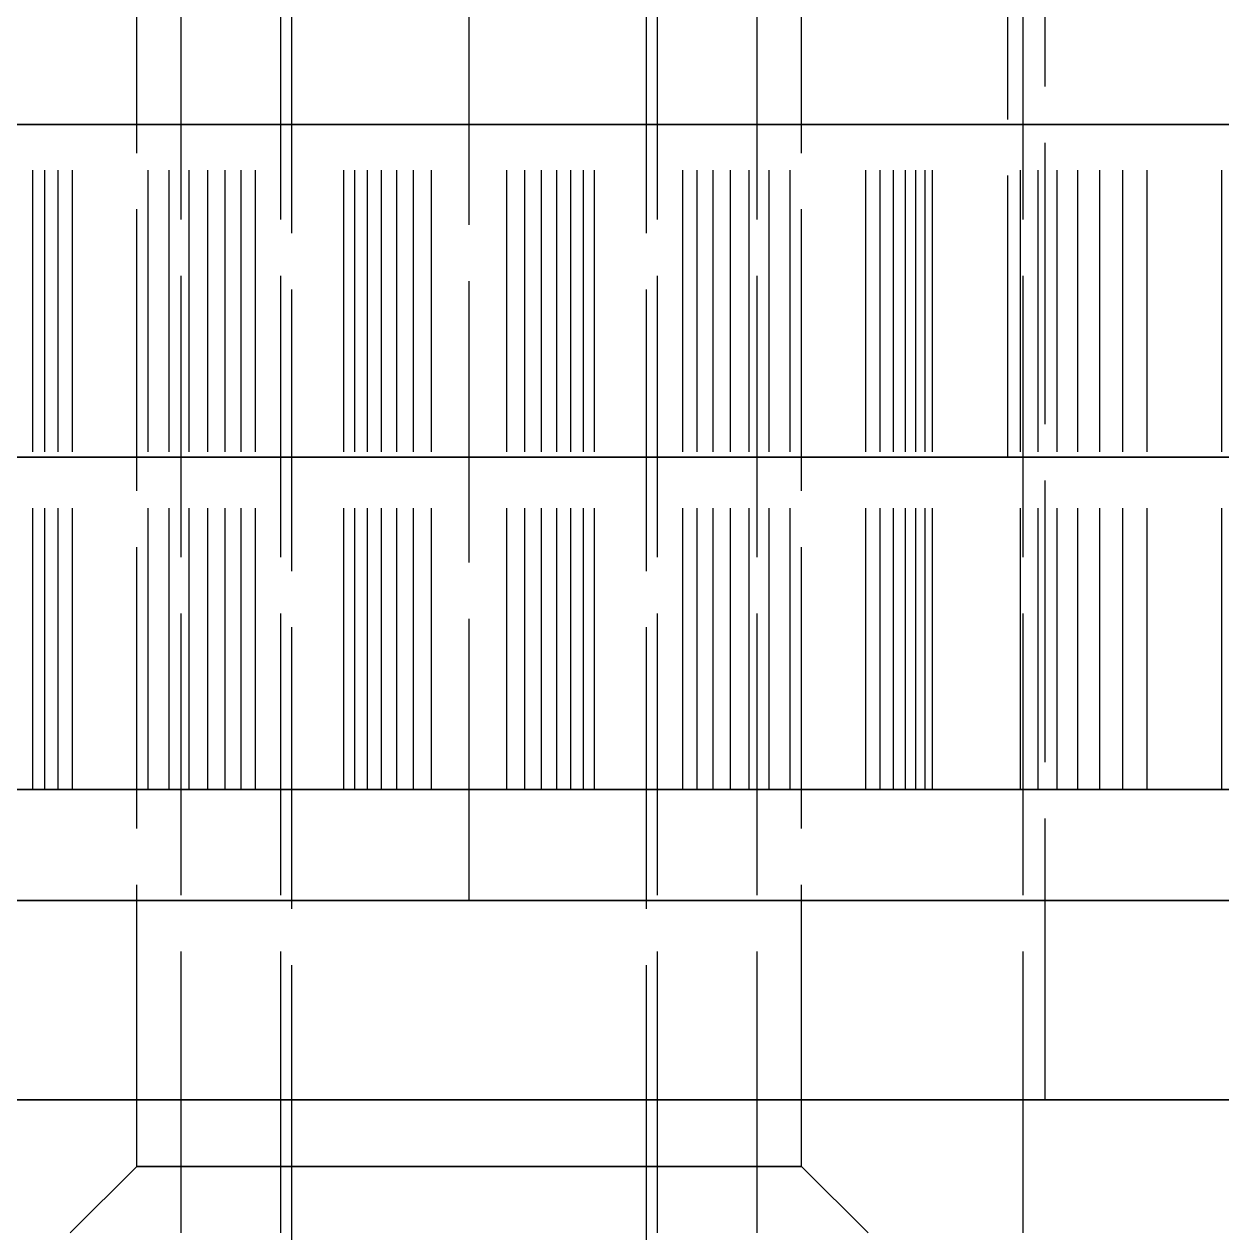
# Model space of a CAD drawing. Header units: millimetres. Extents: x -9 to 243, y -53 to 196.
# Drawn here: x 156.84 to 162.25, y -20.2 to -14.75 of the extents above; entities that cross this region are included whole.
import ezdxf

# ---------------------------------------------------------------- set-up
doc = ezdxf.new("R2010")
doc.units = ezdxf.units.MM
doc.linetypes.add('DASHED', pattern=[1.524, 1.27, -0.254])
doc.layers.add('HIDDEN', color=8, linetype='DASHED')
doc.layers.add('VISIBLE', color=7, linetype='CONTINUOUS')

msp = doc.modelspace()

# ---------------------------------------------------------------- linework, layer by layer
at = {"layer": 'HIDDEN'}
for points in [[(158.05, -23.31), (158.05, 34.4)], [(159.65, -23.31), (159.65, 34.4)], [(157.55, -20.2), (157.55, 32.4)], [(158, -20.2), (158, 32.4)], [(159.7, -20.2), (159.7, 32.4)], [(160.15, -20.2), (160.15, 32.4)], [(161.35, -20.2), (161.35, 32.4)], [(157.35, -19.9), (157.35, 32.1)], [(160.35, -19.9), (160.35, 32.1)], [(158.85, -18.7), (158.85, -0.4)], [(161.28125, -16.7), (161.28125, -12.2)], [(161.45, -19.6), (161.45, -12.2)], [(165.18333, -15.2), (164.51667, -15.2), (163.85, -15.2), (163.18333, -15.2), (162.51667, -15.2), (161.85, -15.2), (161.18333, -15.2), (160.51667, -15.2), (159.85, -15.2), (159.18333, -15.2), (158.51667, -15.2), (157.85, -15.2), (157.18333, -15.2), (156.51667, -15.2), (155.85, -15.2), (155.18333, -15.2), (154.51667, -15.2), (153.85, -15.2), (153.18333, -15.2), (152.51667, -15.2)], [(165.18333, -15.2), (164.58016, -15.2), (163.97698, -15.2), (163.37381, -15.2), (162.77063, -15.2), (162.16746, -15.2), (161.56429, -15.2), (160.96111, -15.2), (160.35794, -15.2), (159.75476, -15.2), (159.15159, -15.2), (158.54841, -15.2), (157.94524, -15.2), (157.34206, -15.2), (156.73889, -15.2), (156.13571, -15.2), (155.53254, -15.2), (154.92937, -15.2), (154.32619, -15.2), (153.72302, -15.2), (153.11984, -15.2), (152.51667, -15.2)], [(152.51667, -15.2), (152.81825, -15.2), (153.11984, -15.2), (153.42143, -15.2), (153.72302, -15.2), (154.0246, -15.2), (154.32619, -15.2), (154.62778, -15.2), (154.92937, -15.2), (155.23095, -15.2), (155.53254, -15.2), (155.83413, -15.2), (156.13571, -15.2), (156.4373, -15.2), (156.73889, -15.2), (157.04048, -15.2), (157.34206, -15.2), (157.64365, -15.2), (157.94524, -15.2), (158.24683, -15.2), (158.54841, -15.2), (158.85, -15.2)], [(165.18333, -15.2), (164.51667, -15.2), (163.85, -15.2), (163.18333, -15.2), (162.51667, -15.2), (161.85, -15.2), (161.18333, -15.2), (160.51667, -15.2), (159.85, -15.2), (159.18333, -15.2), (158.51667, -15.2), (157.85, -15.2), (157.18333, -15.2), (156.51667, -15.2), (155.85, -15.2), (155.18333, -15.2), (154.51667, -15.2), (153.85, -15.2), (153.18333, -15.2), (152.51667, -15.2)], [(156.88156, -15.2), (156.83382, -15.2)], [(156.83382, -15.2), (156.88156, -15.2)], [(156.93545, -15.2), (156.88156, -15.2)], [(156.88156, -15.2), (156.93545, -15.2)], [(156.88156, -18.2), (156.88156, -15.2)], [(156.88156, -18.2), (156.88156, -15.2)], [(156.99521, -15.2), (156.93545, -15.2)], [(156.93545, -15.2), (156.99521, -15.2)], [(156.93545, -18.2), (156.93545, -15.2)], [(156.93545, -18.2), (156.93545, -15.2)], [(157.0606, -15.2), (156.99521, -15.2)], [(156.99521, -15.2), (157.0606, -15.2)], [(156.99521, -18.2), (156.99521, -15.2)], [(156.99521, -18.2), (156.99521, -15.2)], [(157.40074, -15.2), (157.0606, -15.2)], [(157.0606, -15.2), (157.40074, -15.2)], [(157.0606, -18.2), (157.0606, -15.2)], [(157.0606, -18.2), (157.0606, -15.2)], [(157.49644, -15.2), (157.40074, -15.2)], [(157.40074, -15.2), (157.49644, -15.2)], [(157.40074, -18.2), (157.40074, -15.2)], [(157.40074, -18.2), (157.40074, -15.2)], [(157.58655, -15.2), (157.49644, -15.2)], [(157.49644, -15.2), (157.58655, -15.2)], [(157.49644, -18.2), (157.49644, -15.2)], [(157.49644, -18.2), (157.49644, -15.2)], [(157.67083, -15.2), (157.58655, -15.2)], [(157.58655, -15.2), (157.67083, -15.2)], [(157.58655, -18.2), (157.58655, -15.2)], [(157.58655, -18.2), (157.58655, -15.2)], [(157.74897, -15.2), (157.67083, -15.2)], [(157.67083, -15.2), (157.74897, -15.2)], [(157.67083, -18.2), (157.67083, -15.2)], [(157.67083, -18.2), (157.67083, -15.2)], [(157.8206, -15.2), (157.74897, -15.2)], [(157.74897, -15.2), (157.8206, -15.2)], [(157.74897, -18.2), (157.74897, -15.2)], [(157.74897, -18.2), (157.74897, -15.2)], [(157.88519, -15.2), (157.8206, -15.2)], [(157.8206, -15.2), (157.88519, -15.2)], [(157.8206, -18.2), (157.8206, -15.2)], [(157.8206, -18.2), (157.8206, -15.2)], [(158.28478, -15.2), (157.88519, -15.2)], [(157.88519, -15.2), (158.28478, -15.2)], [(157.88519, -18.2), (157.88519, -15.2)], [(157.88519, -18.2), (157.88519, -15.2)], [(158.28478, -15.2), (158.33433, -15.2)], [(158.33433, -15.2), (158.28478, -15.2)], [(158.28478, -18.2), (158.28478, -15.2)], [(158.28478, -18.2), (158.28478, -15.2)], [(158.33433, -15.2), (158.39094, -15.2)], [(158.39094, -15.2), (158.33433, -15.2)], [(158.33433, -18.2), (158.33433, -15.2)], [(158.33433, -18.2), (158.33433, -15.2)], [(158.39094, -15.2), (158.45408, -15.2)], [(158.45408, -15.2), (158.39094, -15.2)], [(158.39094, -18.2), (158.39094, -15.2)], [(158.39094, -18.2), (158.39094, -15.2)], [(158.45408, -15.2), (158.52339, -15.2)], [(158.52339, -15.2), (158.45408, -15.2)], [(158.45408, -18.2), (158.45408, -15.2)], [(158.45408, -18.2), (158.45408, -15.2)], [(158.52339, -15.2), (158.59857, -15.2)], [(158.59857, -15.2), (158.52339, -15.2)], [(158.52339, -18.2), (158.52339, -15.2)], [(158.52339, -18.2), (158.52339, -15.2)], [(158.59857, -15.2), (158.67938, -15.2)], [(158.67938, -15.2), (158.59857, -15.2)], [(158.59857, -18.2), (158.59857, -15.2)], [(158.59857, -18.2), (158.59857, -15.2)], [(158.67938, -15.2), (159.02062, -15.2)], [(159.02062, -15.2), (158.67938, -15.2)], [(158.67938, -18.2), (158.67938, -15.2)], [(158.67938, -18.2), (158.67938, -15.2)], [(158.85, -15.2), (159.15159, -15.2), (159.45317, -15.2), (159.75476, -15.2), (160.05635, -15.2), (160.35794, -15.2), (160.65952, -15.2), (160.96111, -15.2), (161.2627, -15.2), (161.56429, -15.2), (161.86587, -15.2), (162.16746, -15.2), (162.46905, -15.2), (162.77063, -15.2), (163.07222, -15.2), (163.37381, -15.2), (163.6754, -15.2), (163.97698, -15.2), (164.27857, -15.2), (164.58016, -15.2), (164.88175, -15.2), (165.18333, -15.2)], [(159.02062, -15.2), (159.10143, -15.2)], [(159.10143, -15.2), (159.02062, -15.2)], [(159.02062, -18.2), (159.02062, -15.2)], [(159.02062, -18.2), (159.02062, -15.2)], [(159.10143, -15.2), (159.17661, -15.2)], [(159.17661, -15.2), (159.10143, -15.2)], [(159.10143, -18.2), (159.10143, -15.2)], [(159.10143, -18.2), (159.10143, -15.2)], [(159.17661, -15.2), (159.24592, -15.2)], [(159.24592, -15.2), (159.17661, -15.2)], [(159.17661, -18.2), (159.17661, -15.2)], [(159.17661, -18.2), (159.17661, -15.2)], [(159.24592, -15.2), (159.30906, -15.2)], [(159.30906, -15.2), (159.24592, -15.2)], [(159.24592, -18.2), (159.24592, -15.2)], [(159.24592, -18.2), (159.24592, -15.2)], [(159.30906, -15.2), (159.36567, -15.2)], [(159.36567, -15.2), (159.30906, -15.2)], [(159.30906, -18.2), (159.30906, -15.2)], [(159.30906, -18.2), (159.30906, -15.2)], [(159.36567, -15.2), (159.41522, -15.2)], [(159.41522, -15.2), (159.36567, -15.2)], [(159.36567, -18.2), (159.36567, -15.2)], [(159.36567, -18.2), (159.36567, -15.2)], [(159.41522, -15.2), (159.81481, -15.2)], [(159.81481, -15.2), (159.41522, -15.2)], [(159.41522, -18.2), (159.41522, -15.2)], [(159.41522, -18.2), (159.41522, -15.2)], [(159.81481, -15.2), (159.8794, -15.2)], [(159.8794, -15.2), (159.81481, -15.2)], [(159.81481, -18.2), (159.81481, -15.2)], [(159.81481, -18.2), (159.81481, -15.2)], [(159.8794, -15.2), (159.95103, -15.2)], [(159.95103, -15.2), (159.8794, -15.2)], [(159.8794, -18.2), (159.8794, -15.2)], [(159.8794, -18.2), (159.8794, -15.2)], [(159.95103, -15.2), (160.02917, -15.2)], [(160.02917, -15.2), (159.95103, -15.2)], [(159.95103, -18.2), (159.95103, -15.2)], [(159.95103, -18.2), (159.95103, -15.2)], [(160.02917, -15.2), (160.11345, -15.2)], [(160.11345, -15.2), (160.02917, -15.2)], [(160.02917, -18.2), (160.02917, -15.2)], [(160.02917, -18.2), (160.02917, -15.2)], [(160.11345, -15.2), (160.20356, -15.2)], [(160.20356, -15.2), (160.11345, -15.2)], [(160.11345, -18.2), (160.11345, -15.2)], [(160.11345, -18.2), (160.11345, -15.2)], [(160.20356, -15.2), (160.29926, -15.2)], [(160.29926, -15.2), (160.20356, -15.2)], [(160.20356, -18.2), (160.20356, -15.2)], [(160.20356, -18.2), (160.20356, -15.2)], [(160.29926, -15.2), (160.6394, -15.2)], [(160.6394, -15.2), (160.29926, -15.2)], [(160.29926, -18.2), (160.29926, -15.2)], [(160.29926, -18.2), (160.29926, -15.2)], [(160.6394, -15.2), (160.70479, -15.2)], [(160.70479, -15.2), (160.6394, -15.2)], [(160.6394, -18.2), (160.6394, -15.2)], [(160.6394, -18.2), (160.6394, -15.2)], [(160.70479, -15.2), (160.76455, -15.2)], [(160.76455, -15.2), (160.70479, -15.2)], [(160.70479, -18.2), (160.70479, -15.2)], [(160.70479, -18.2), (160.70479, -15.2)], [(160.76455, -15.2), (160.81844, -15.2)], [(160.81844, -15.2), (160.76455, -15.2)], [(160.76455, -18.2), (160.76455, -15.2)], [(160.76455, -18.2), (160.76455, -15.2)], [(160.81844, -15.2), (160.86618, -15.2)], [(160.86618, -15.2), (160.81844, -15.2)], [(160.81844, -18.2), (160.81844, -15.2)], [(160.81844, -18.2), (160.81844, -15.2)], [(160.86618, -15.2), (160.90739, -15.2)], [(160.90739, -15.2), (160.86618, -15.2)], [(160.86618, -18.2), (160.86618, -15.2)], [(160.86618, -18.2), (160.86618, -15.2)], [(160.90739, -15.2), (160.94157, -15.2)], [(160.94157, -15.2), (160.90739, -15.2)], [(160.90739, -18.2), (160.90739, -15.2)], [(160.90739, -18.2), (160.90739, -15.2)], [(160.94157, -15.2), (161.33857, -15.2)], [(161.33857, -15.2), (160.94157, -15.2)], [(160.94157, -18.2), (160.94157, -15.2)], [(160.94157, -18.2), (160.94157, -15.2)], [(161.33857, -15.2), (161.41779, -15.2)], [(161.41779, -15.2), (161.33857, -15.2)], [(161.33857, -18.2), (161.33857, -15.2)], [(161.33857, -18.2), (161.33857, -15.2)], [(161.41779, -15.2), (161.50398, -15.2)], [(161.50398, -15.2), (161.41779, -15.2)], [(161.41779, -18.2), (161.41779, -15.2)], [(161.41779, -18.2), (161.41779, -15.2)], [(161.50398, -15.2), (161.59661, -15.2)], [(161.59661, -15.2), (161.50398, -15.2)], [(161.50398, -18.2), (161.50398, -15.2)], [(161.50398, -18.2), (161.50398, -15.2)], [(161.59661, -15.2), (161.69531, -15.2)], [(161.69531, -15.2), (161.59661, -15.2)], [(161.59661, -18.2), (161.59661, -15.2)], [(161.59661, -18.2), (161.59661, -15.2)], [(161.69531, -15.2), (161.79977, -15.2)], [(161.79977, -15.2), (161.69531, -15.2)], [(161.69531, -18.2), (161.69531, -15.2)], [(161.69531, -18.2), (161.69531, -15.2)], [(161.79977, -15.2), (161.90975, -15.2)], [(161.90975, -15.2), (161.79977, -15.2)], [(161.79977, -18.2), (161.79977, -15.2)], [(161.79977, -18.2), (161.79977, -15.2)], [(161.90975, -15.2), (162.24658, -15.2)], [(162.24658, -15.2), (161.90975, -15.2)], [(161.90975, -18.2), (161.90975, -15.2)], [(161.90975, -18.2), (161.90975, -15.2)], [(162.24658, -18.2), (162.24658, -15.2)], [(152.54246, -16.7), (152.82917, -16.7), (153.11587, -16.7), (153.40258, -16.7), (153.68929, -16.7), (153.97599, -16.7), (154.2627, -16.7), (154.5494, -16.7), (154.83611, -16.7), (155.12282, -16.7), (155.40952, -16.7), (155.69623, -16.7), (155.98294, -16.7), (156.26964, -16.7), (156.55635, -16.7), (156.84306, -16.7), (157.12976, -16.7), (157.41647, -16.7), (157.70317, -16.7), (157.98988, -16.7), (158.27659, -16.7), (158.56329, -16.7), (158.85, -16.7)], [(164.41757, -16.7), (164.04249, -16.7), (163.66741, -16.7), (163.29233, -16.7), (162.91725, -16.7), (162.54217, -16.7), (162.16709, -16.7), (161.79201, -16.7), (161.41693, -16.7), (161.04185, -16.7), (160.66677, -16.7), (160.29169, -16.7), (159.91661, -16.7), (159.54152, -16.7), (159.16644, -16.7), (158.79136, -16.7), (158.41628, -16.7), (158.0412, -16.7), (157.66612, -16.7), (157.29104, -16.7), (156.91596, -16.7), (156.54088, -16.7)], [(162.28175, -16.7), (162.13571, -16.7), (161.98968, -16.7), (161.84365, -16.7), (161.69762, -16.7), (161.55159, -16.7), (161.40556, -16.7), (161.25952, -16.7), (161.11349, -16.7), (160.96746, -16.7), (160.82143, -16.7), (160.6754, -16.7), (160.52937, -16.7), (160.38333, -16.7), (160.2373, -16.7), (160.09127, -16.7), (159.94524, -16.7), (159.79921, -16.7), (159.65317, -16.7), (159.50714, -16.7), (159.36111, -16.7), (159.21508, -16.7), (159.06905, -16.7), (158.92302, -16.7), (158.77698, -16.7), (158.63095, -16.7), (158.48492, -16.7), (158.33889, -16.7), (158.19286, -16.7), (158.04683, -16.7), (157.90079, -16.7), (157.75476, -16.7), (157.60873, -16.7), (157.4627, -16.7), (157.31667, -16.7), (157.17063, -16.7), (157.0246, -16.7), (156.87857, -16.7), (156.73254, -16.7)], [(156.82619, -16.7), (156.94524, -16.7), (157.06429, -16.7), (157.18333, -16.7), (157.30238, -16.7), (157.42143, -16.7), (157.54048, -16.7), (157.65952, -16.7), (157.77857, -16.7), (157.89762, -16.7), (158.01667, -16.7), (158.13571, -16.7), (158.25476, -16.7), (158.37381, -16.7), (158.49286, -16.7), (158.6119, -16.7), (158.73095, -16.7), (158.85, -16.7)], [(158.85, -16.7), (158.99018, -16.7), (159.13037, -16.7), (159.27055, -16.7), (159.41074, -16.7), (159.55092, -16.7), (159.6911, -16.7), (159.83129, -16.7), (159.97147, -16.7), (160.11166, -16.7), (160.25184, -16.7), (160.39202, -16.7), (160.53221, -16.7), (160.67239, -16.7), (160.81258, -16.7), (160.95276, -16.7), (161.09295, -16.7), (161.23313, -16.7), (161.37331, -16.7), (161.5135, -16.7), (161.65368, -16.7), (161.79387, -16.7), (161.93405, -16.7), (162.07423, -16.7), (162.21442, -16.7), (162.3546, -16.7)], [(158.85, -16.7), (158.95581, -16.7), (159.06163, -16.7), (159.16744, -16.7), (159.27326, -16.7), (159.37907, -16.7), (159.48488, -16.7), (159.5907, -16.7), (159.69651, -16.7), (159.80232, -16.7), (159.90814, -16.7), (160.01395, -16.7), (160.11977, -16.7), (160.22558, -16.7), (160.33139, -16.7), (160.43721, -16.7), (160.54302, -16.7), (160.64883, -16.7), (160.75465, -16.7), (160.86046, -16.7), (160.96628, -16.7), (161.07209, -16.7), (161.1779, -16.7), (161.28372, -16.7), (161.38953, -16.7), (161.49534, -16.7), (161.60116, -16.7), (161.70697, -16.7), (161.81279, -16.7), (161.9186, -16.7), (162.02441, -16.7), (162.13023, -16.7), (162.23604, -16.7), (162.34186, -16.7)], [(161.28125, -16.7), (161.31567, -16.7), (161.3501, -16.7), (161.38452, -16.7), (161.41895, -16.7), (161.45337, -16.7), (161.4878, -16.7), (161.52222, -16.7), (161.55665, -16.7), (161.59107, -16.7), (161.6255, -16.7), (161.65992, -16.7), (161.69434, -16.7), (161.72877, -16.7), (161.76319, -16.7), (161.79762, -16.7), (161.83204, -16.7), (161.86647, -16.7), (161.90089, -16.7), (161.93532, -16.7), (161.96974, -16.7), (162.00417, -16.7), (162.03859, -16.7), (162.07302, -16.7), (162.10744, -16.7), (162.14186, -16.7), (162.17629, -16.7), (162.21071, -16.7), (162.24514, -16.7), (162.27956, -16.7)], [(162.27036, -16.7), (162.19427, -16.7), (162.11819, -16.7), (162.0421, -16.7), (161.96602, -16.7), (161.88993, -16.7), (161.81385, -16.7), (161.73776, -16.7), (161.66168, -16.7), (161.58559, -16.7), (161.50951, -16.7), (161.43342, -16.7), (161.35734, -16.7), (161.28125, -16.7)], [(165.18333, -18.2), (164.51667, -18.2), (163.85, -18.2), (163.18333, -18.2), (162.51667, -18.2), (161.85, -18.2), (161.18333, -18.2), (160.51667, -18.2), (159.85, -18.2), (159.18333, -18.2), (158.51667, -18.2), (157.85, -18.2), (157.18333, -18.2), (156.51667, -18.2), (155.85, -18.2), (155.18333, -18.2), (154.51667, -18.2), (153.85, -18.2), (153.18333, -18.2), (152.51667, -18.2)], [(156.88156, -18.2), (156.83382, -18.2)], [(156.83382, -18.2), (156.88156, -18.2)], [(156.93545, -18.2), (156.88156, -18.2)], [(156.88156, -18.2), (156.93545, -18.2)], [(156.99521, -18.2), (156.93545, -18.2)], [(156.93545, -18.2), (156.99521, -18.2)], [(157.0606, -18.2), (156.99521, -18.2)], [(156.99521, -18.2), (157.0606, -18.2)], [(157.40074, -18.2), (157.0606, -18.2)], [(157.0606, -18.2), (157.40074, -18.2)], [(157.49644, -18.2), (157.40074, -18.2)], [(157.40074, -18.2), (157.49644, -18.2)], [(157.58655, -18.2), (157.49644, -18.2)], [(157.49644, -18.2), (157.58655, -18.2)], [(157.67083, -18.2), (157.58655, -18.2)], [(157.58655, -18.2), (157.67083, -18.2)], [(157.74897, -18.2), (157.67083, -18.2)], [(157.67083, -18.2), (157.74897, -18.2)], [(157.8206, -18.2), (157.74897, -18.2)], [(157.74897, -18.2), (157.8206, -18.2)], [(157.88519, -18.2), (157.8206, -18.2)], [(157.8206, -18.2), (157.88519, -18.2)], [(158.28478, -18.2), (157.88519, -18.2)], [(157.88519, -18.2), (158.28478, -18.2)], [(158.28478, -18.2), (158.33433, -18.2)], [(158.33433, -18.2), (158.28478, -18.2)], [(158.33433, -18.2), (158.39094, -18.2)], [(158.39094, -18.2), (158.33433, -18.2)], [(158.39094, -18.2), (158.45408, -18.2)], [(158.45408, -18.2), (158.39094, -18.2)], [(158.45408, -18.2), (158.52339, -18.2)], [(158.52339, -18.2), (158.45408, -18.2)], [(158.52339, -18.2), (158.59857, -18.2)], [(158.59857, -18.2), (158.52339, -18.2)], [(158.59857, -18.2), (158.67938, -18.2)], [(158.67938, -18.2), (158.59857, -18.2)], [(158.67938, -18.2), (159.02062, -18.2)], [(159.02062, -18.2), (158.67938, -18.2)], [(159.02062, -18.2), (159.10143, -18.2)], [(159.10143, -18.2), (159.02062, -18.2)], [(159.10143, -18.2), (159.17661, -18.2)], [(159.17661, -18.2), (159.10143, -18.2)], [(159.17661, -18.2), (159.24592, -18.2)], [(159.24592, -18.2), (159.17661, -18.2)], [(159.24592, -18.2), (159.30906, -18.2)], [(159.30906, -18.2), (159.24592, -18.2)], [(159.30906, -18.2), (159.36567, -18.2)], [(159.36567, -18.2), (159.30906, -18.2)], [(159.36567, -18.2), (159.41522, -18.2)], [(159.41522, -18.2), (159.36567, -18.2)], [(159.41522, -18.2), (159.81481, -18.2)], [(159.81481, -18.2), (159.41522, -18.2)], [(159.81481, -18.2), (159.8794, -18.2)], [(159.8794, -18.2), (159.81481, -18.2)], [(159.8794, -18.2), (159.95103, -18.2)], [(159.95103, -18.2), (159.8794, -18.2)], [(159.95103, -18.2), (160.02917, -18.2)], [(160.02917, -18.2), (159.95103, -18.2)], [(160.02917, -18.2), (160.11345, -18.2)], [(160.11345, -18.2), (160.02917, -18.2)], [(160.11345, -18.2), (160.20356, -18.2)], [(160.20356, -18.2), (160.11345, -18.2)], [(160.20356, -18.2), (160.29926, -18.2)], [(160.29926, -18.2), (160.20356, -18.2)], [(160.29926, -18.2), (160.6394, -18.2)], [(160.6394, -18.2), (160.29926, -18.2)], [(160.6394, -18.2), (160.70479, -18.2)], [(160.70479, -18.2), (160.6394, -18.2)], [(160.70479, -18.2), (160.76455, -18.2)], [(160.76455, -18.2), (160.70479, -18.2)], [(160.76455, -18.2), (160.81844, -18.2)], [(160.81844, -18.2), (160.76455, -18.2)], [(160.81844, -18.2), (160.86618, -18.2)], [(160.86618, -18.2), (160.81844, -18.2)], [(160.86618, -18.2), (160.90739, -18.2)], [(160.90739, -18.2), (160.86618, -18.2)], [(160.90739, -18.2), (160.94157, -18.2)], [(160.94157, -18.2), (160.90739, -18.2)], [(160.94157, -18.2), (161.33857, -18.2)], [(161.33857, -18.2), (160.94157, -18.2)], [(161.33857, -18.2), (161.41779, -18.2)], [(161.41779, -18.2), (161.33857, -18.2)], [(161.41779, -18.2), (161.50398, -18.2)], [(161.50398, -18.2), (161.41779, -18.2)], [(161.50398, -18.2), (161.59661, -18.2)], [(161.59661, -18.2), (161.50398, -18.2)], [(161.59661, -18.2), (161.69531, -18.2)], [(161.69531, -18.2), (161.59661, -18.2)], [(161.69531, -18.2), (161.79977, -18.2)], [(161.79977, -18.2), (161.69531, -18.2)], [(161.79977, -18.2), (161.90975, -18.2)], [(161.90975, -18.2), (161.79977, -18.2)], [(161.90975, -18.2), (162.24658, -18.2)], [(162.24658, -18.2), (161.90975, -18.2)], [(162.37381, -18.7), (162.18333, -18.7), (161.99286, -18.7), (161.80238, -18.7), (161.6119, -18.7), (161.42143, -18.7), (161.23095, -18.7), (161.04048, -18.7), (160.85, -18.7), (160.65952, -18.7), (160.46905, -18.7), (160.27857, -18.7), (160.0881, -18.7), (159.89762, -18.7), (159.70714, -18.7), (159.51667, -18.7), (159.32619, -18.7), (159.13571, -18.7), (158.94524, -18.7), (158.75476, -18.7), (158.56429, -18.7), (158.37381, -18.7), (158.18333, -18.7), (157.99286, -18.7), (157.80238, -18.7), (157.6119, -18.7), (157.42143, -18.7), (157.23095, -18.7), (157.04048, -18.7), (156.85, -18.7), (156.65952, -18.7)], [(162.25476, -18.7), (162.08016, -18.7), (161.90556, -18.7), (161.73095, -18.7), (161.55635, -18.7), (161.38175, -18.7), (161.20714, -18.7), (161.03254, -18.7), (160.85794, -18.7), (160.68333, -18.7), (160.50873, -18.7), (160.33413, -18.7), (160.15952, -18.7), (159.98492, -18.7), (159.81032, -18.7), (159.63571, -18.7), (159.46111, -18.7), (159.28651, -18.7), (159.1119, -18.7), (158.9373, -18.7), (158.7627, -18.7), (158.5881, -18.7), (158.41349, -18.7), (158.23889, -18.7), (158.06429, -18.7), (157.88968, -18.7), (157.71508, -18.7), (157.54048, -18.7), (157.36587, -18.7), (157.19127, -18.7), (157.01667, -18.7), (156.84206, -18.7), (156.66746, -18.7)], [(156.75476, -18.7), (156.85, -18.7), (156.94524, -18.7), (157.04048, -18.7), (157.13571, -18.7), (157.23095, -18.7), (157.32619, -18.7), (157.42143, -18.7), (157.51667, -18.7), (157.6119, -18.7), (157.70714, -18.7), (157.80238, -18.7), (157.89762, -18.7), (157.99286, -18.7), (158.0881, -18.7), (158.18333, -18.7), (158.27857, -18.7), (158.37381, -18.7), (158.46905, -18.7), (158.56429, -18.7), (158.65952, -18.7), (158.75476, -18.7), (158.85, -18.7)], [(156.75476, -18.7), (156.84206, -18.7), (156.92937, -18.7), (157.01667, -18.7), (157.10397, -18.7), (157.19127, -18.7), (157.27857, -18.7), (157.36587, -18.7), (157.45317, -18.7), (157.54048, -18.7), (157.62778, -18.7), (157.71508, -18.7), (157.80238, -18.7), (157.88968, -18.7), (157.97698, -18.7), (158.06429, -18.7), (158.15159, -18.7), (158.23889, -18.7), (158.32619, -18.7), (158.41349, -18.7), (158.50079, -18.7), (158.5881, -18.7), (158.6754, -18.7), (158.7627, -18.7), (158.85, -18.7)], [(158.85, -18.7), (158.94524, -18.7), (159.04048, -18.7), (159.13571, -18.7), (159.23095, -18.7), (159.32619, -18.7), (159.42143, -18.7), (159.51667, -18.7), (159.6119, -18.7), (159.70714, -18.7), (159.80238, -18.7), (159.89762, -18.7), (159.99286, -18.7), (160.0881, -18.7), (160.18333, -18.7), (160.27857, -18.7), (160.37381, -18.7), (160.46905, -18.7), (160.56429, -18.7), (160.65952, -18.7), (160.75476, -18.7), (160.85, -18.7), (160.94524, -18.7), (161.04048, -18.7), (161.13571, -18.7), (161.23095, -18.7), (161.32619, -18.7), (161.42143, -18.7), (161.51667, -18.7), (161.6119, -18.7), (161.70714, -18.7), (161.80238, -18.7), (161.89762, -18.7), (161.99286, -18.7), (162.0881, -18.7), (162.18333, -18.7), (162.27857, -18.7)], [(158.85, -18.7), (158.9373, -18.7), (159.0246, -18.7), (159.1119, -18.7), (159.19921, -18.7), (159.28651, -18.7), (159.37381, -18.7), (159.46111, -18.7), (159.54841, -18.7), (159.63571, -18.7), (159.72302, -18.7), (159.81032, -18.7), (159.89762, -18.7), (159.98492, -18.7), (160.07222, -18.7), (160.15952, -18.7), (160.24683, -18.7), (160.33413, -18.7), (160.42143, -18.7), (160.50873, -18.7), (160.59603, -18.7), (160.68333, -18.7), (160.77063, -18.7), (160.85794, -18.7), (160.94524, -18.7), (161.03254, -18.7), (161.11984, -18.7), (161.20714, -18.7), (161.29444, -18.7), (161.38175, -18.7), (161.46905, -18.7), (161.55635, -18.7), (161.64365, -18.7), (161.73095, -18.7), (161.81825, -18.7), (161.90556, -18.7), (161.99286, -18.7), (162.08016, -18.7), (162.16746, -18.7), (162.25476, -18.7)], [(162.35, -19.6), (162.23889, -19.6), (162.12778, -19.6), (162.01667, -19.6), (161.90556, -19.6), (161.79444, -19.6), (161.68333, -19.6), (161.57222, -19.6), (161.46111, -19.6), (161.35, -19.6), (161.23889, -19.6), (161.12778, -19.6), (161.01667, -19.6), (160.90556, -19.6), (160.79444, -19.6), (160.68333, -19.6), (160.57222, -19.6), (160.46111, -19.6), (160.35, -19.6), (160.23889, -19.6), (160.12778, -19.6), (160.01667, -19.6), (159.90556, -19.6), (159.79444, -19.6), (159.68333, -19.6), (159.57222, -19.6), (159.46111, -19.6), (159.35, -19.6), (159.23889, -19.6), (159.12778, -19.6), (159.01667, -19.6), (158.90556, -19.6), (158.79444, -19.6), (158.68333, -19.6), (158.57222, -19.6), (158.46111, -19.6), (158.35, -19.6), (158.23889, -19.6), (158.12778, -19.6), (158.01667, -19.6), (157.90556, -19.6), (157.79444, -19.6), (157.68333, -19.6), (157.57222, -19.6), (157.46111, -19.6), (157.35, -19.6), (157.23889, -19.6), (157.12778, -19.6), (157.01667, -19.6), (156.90556, -19.6), (156.79444, -19.6)], [(156.79444, -19.6), (156.85, -19.6), (156.90556, -19.6), (156.96111, -19.6), (157.01667, -19.6), (157.07222, -19.6), (157.12778, -19.6), (157.18333, -19.6), (157.23889, -19.6), (157.29444, -19.6), (157.35, -19.6), (157.40556, -19.6), (157.46111, -19.6), (157.51667, -19.6), (157.57222, -19.6), (157.62778, -19.6), (157.68333, -19.6), (157.73889, -19.6), (157.79444, -19.6), (157.85, -19.6), (157.90556, -19.6), (157.96111, -19.6), (158.01667, -19.6), (158.07222, -19.6), (158.12778, -19.6), (158.18333, -19.6), (158.23889, -19.6), (158.29444, -19.6), (158.35, -19.6), (158.40556, -19.6), (158.46111, -19.6), (158.51667, -19.6), (158.57222, -19.6), (158.62778, -19.6), (158.68333, -19.6), (158.73889, -19.6), (158.79444, -19.6), (158.85, -19.6)], [(161.45, -19.6), (161.36746, -19.6), (161.28492, -19.6), (161.20238, -19.6), (161.11984, -19.6), (161.0373, -19.6), (160.95476, -19.6), (160.87222, -19.6), (160.78968, -19.6), (160.70714, -19.6), (160.6246, -19.6), (160.54206, -19.6), (160.45952, -19.6), (160.37698, -19.6), (160.29444, -19.6), (160.2119, -19.6), (160.12937, -19.6), (160.04683, -19.6), (159.96429, -19.6), (159.88175, -19.6), (159.79921, -19.6), (159.71667, -19.6), (159.63413, -19.6), (159.55159, -19.6), (159.46905, -19.6), (159.38651, -19.6), (159.30397, -19.6), (159.22143, -19.6), (159.13889, -19.6), (159.05635, -19.6), (158.97381, -19.6), (158.89127, -19.6), (158.80873, -19.6), (158.72619, -19.6), (158.64365, -19.6), (158.56111, -19.6), (158.47857, -19.6), (158.39603, -19.6), (158.31349, -19.6), (158.23095, -19.6), (158.14841, -19.6), (158.06587, -19.6), (157.98333, -19.6), (157.90079, -19.6), (157.81825, -19.6), (157.73571, -19.6), (157.65317, -19.6), (157.57063, -19.6), (157.4881, -19.6), (157.40556, -19.6), (157.32302, -19.6), (157.24048, -19.6), (157.15794, -19.6), (157.0754, -19.6), (156.99286, -19.6), (156.91032, -19.6), (156.82778, -19.6)], [(156.82778, -19.6), (156.86905, -19.6), (156.91032, -19.6), (156.95159, -19.6), (156.99286, -19.6), (157.03413, -19.6), (157.0754, -19.6), (157.11667, -19.6), (157.15794, -19.6), (157.19921, -19.6), (157.24048, -19.6), (157.28175, -19.6), (157.32302, -19.6), (157.36429, -19.6), (157.40556, -19.6), (157.44683, -19.6), (157.4881, -19.6), (157.52937, -19.6), (157.57063, -19.6), (157.6119, -19.6), (157.65317, -19.6), (157.69444, -19.6), (157.73571, -19.6), (157.77698, -19.6), (157.81825, -19.6), (157.85952, -19.6), (157.90079, -19.6), (157.94206, -19.6), (157.98333, -19.6), (158.0246, -19.6), (158.06587, -19.6), (158.10714, -19.6), (158.14841, -19.6), (158.18968, -19.6), (158.23095, -19.6), (158.27222, -19.6), (158.31349, -19.6), (158.35476, -19.6), (158.39603, -19.6), (158.4373, -19.6), (158.47857, -19.6), (158.51984, -19.6), (158.56111, -19.6), (158.60238, -19.6), (158.64365, -19.6), (158.68492, -19.6), (158.72619, -19.6), (158.76746, -19.6), (158.80873, -19.6), (158.85, -19.6)], [(158.85, -19.6), (158.90556, -19.6), (158.96111, -19.6), (159.01667, -19.6), (159.07222, -19.6), (159.12778, -19.6), (159.18333, -19.6), (159.23889, -19.6), (159.29444, -19.6), (159.35, -19.6), (159.40556, -19.6), (159.46111, -19.6), (159.51667, -19.6), (159.57222, -19.6), (159.62778, -19.6), (159.68333, -19.6), (159.73889, -19.6), (159.79444, -19.6), (159.85, -19.6), (159.90556, -19.6), (159.96111, -19.6), (160.01667, -19.6), (160.07222, -19.6), (160.12778, -19.6), (160.18333, -19.6), (160.23889, -19.6), (160.29444, -19.6), (160.35, -19.6), (160.40556, -19.6), (160.46111, -19.6), (160.51667, -19.6), (160.57222, -19.6), (160.62778, -19.6), (160.68333, -19.6), (160.73889, -19.6), (160.79444, -19.6), (160.85, -19.6), (160.90556, -19.6), (160.96111, -19.6), (161.01667, -19.6), (161.07222, -19.6), (161.12778, -19.6), (161.18333, -19.6), (161.23889, -19.6), (161.29444, -19.6), (161.35, -19.6), (161.40556, -19.6), (161.46111, -19.6), (161.51667, -19.6), (161.57222, -19.6), (161.62778, -19.6), (161.68333, -19.6), (161.73889, -19.6), (161.79444, -19.6), (161.85, -19.6), (161.90556, -19.6), (161.96111, -19.6), (162.01667, -19.6), (162.07222, -19.6), (162.12778, -19.6), (162.18333, -19.6), (162.23889, -19.6), (162.29444, -19.6)], [(158.85, -19.6), (158.89127, -19.6), (158.93254, -19.6), (158.97381, -19.6), (159.01508, -19.6), (159.05635, -19.6), (159.09762, -19.6), (159.13889, -19.6), (159.18016, -19.6), (159.22143, -19.6), (159.2627, -19.6), (159.30397, -19.6), (159.34524, -19.6), (159.38651, -19.6), (159.42778, -19.6), (159.46905, -19.6), (159.51032, -19.6), (159.55159, -19.6), (159.59286, -19.6), (159.63413, -19.6), (159.6754, -19.6), (159.71667, -19.6), (159.75794, -19.6), (159.79921, -19.6), (159.84048, -19.6), (159.88175, -19.6), (159.92302, -19.6), (159.96429, -19.6), (160.00556, -19.6), (160.04683, -19.6), (160.0881, -19.6), (160.12937, -19.6), (160.17063, -19.6), (160.2119, -19.6), (160.25317, -19.6), (160.29444, -19.6), (160.33571, -19.6), (160.37698, -19.6), (160.41825, -19.6), (160.45952, -19.6), (160.50079, -19.6), (160.54206, -19.6), (160.58333, -19.6), (160.6246, -19.6), (160.66587, -19.6), (160.70714, -19.6), (160.74841, -19.6), (160.78968, -19.6), (160.83095, -19.6), (160.87222, -19.6), (160.91349, -19.6), (160.95476, -19.6), (160.99603, -19.6), (161.0373, -19.6), (161.07857, -19.6), (161.11984, -19.6), (161.16111, -19.6), (161.20238, -19.6), (161.24365, -19.6), (161.28492, -19.6), (161.32619, -19.6), (161.36746, -19.6), (161.40873, -19.6), (161.45, -19.6)], [(157.35, -19.9), (157.05, -20.2)], [(160.35, -19.9), (160.30238, -19.9), (160.25476, -19.9), (160.20714, -19.9), (160.15952, -19.9), (160.1119, -19.9), (160.06429, -19.9), (160.01667, -19.9), (159.96905, -19.9), (159.92143, -19.9), (159.87381, -19.9), (159.82619, -19.9), (159.77857, -19.9), (159.73095, -19.9), (159.68333, -19.9), (159.63571, -19.9), (159.5881, -19.9), (159.54048, -19.9), (159.49286, -19.9), (159.44524, -19.9), (159.39762, -19.9), (159.35, -19.9), (159.30238, -19.9), (159.25476, -19.9), (159.20714, -19.9), (159.15952, -19.9), (159.1119, -19.9), (159.06429, -19.9), (159.01667, -19.9), (158.96905, -19.9), (158.92143, -19.9), (158.87381, -19.9), (158.82619, -19.9), (158.77857, -19.9), (158.73095, -19.9), (158.68333, -19.9), (158.63571, -19.9), (158.5881, -19.9), (158.54048, -19.9), (158.49286, -19.9), (158.44524, -19.9), (158.39762, -19.9), (158.35, -19.9), (158.30238, -19.9), (158.25476, -19.9), (158.20714, -19.9), (158.15952, -19.9), (158.1119, -19.9), (158.06429, -19.9), (158.01667, -19.9), (157.96905, -19.9), (157.92143, -19.9), (157.87381, -19.9), (157.82619, -19.9), (157.77857, -19.9), (157.73095, -19.9), (157.68333, -19.9), (157.63571, -19.9), (157.5881, -19.9), (157.54048, -19.9), (157.49286, -19.9), (157.44524, -19.9), (157.39762, -19.9), (157.35, -19.9)], [(157.35, -19.9), (157.37381, -19.9), (157.39762, -19.9), (157.42143, -19.9), (157.44524, -19.9), (157.46905, -19.9), (157.49286, -19.9), (157.51667, -19.9), (157.54048, -19.9), (157.56429, -19.9), (157.5881, -19.9), (157.6119, -19.9), (157.63571, -19.9), (157.65952, -19.9), (157.68333, -19.9), (157.70714, -19.9), (157.73095, -19.9), (157.75476, -19.9), (157.77857, -19.9), (157.80238, -19.9), (157.82619, -19.9), (157.85, -19.9), (157.87381, -19.9), (157.89762, -19.9), (157.92143, -19.9), (157.94524, -19.9), (157.96905, -19.9), (157.99286, -19.9), (158.01667, -19.9), (158.04048, -19.9), (158.06429, -19.9), (158.0881, -19.9), (158.1119, -19.9), (158.13571, -19.9), (158.15952, -19.9), (158.18333, -19.9), (158.20714, -19.9), (158.23095, -19.9), (158.25476, -19.9), (158.27857, -19.9), (158.30238, -19.9), (158.32619, -19.9), (158.35, -19.9), (158.37381, -19.9), (158.39762, -19.9), (158.42143, -19.9), (158.44524, -19.9), (158.46905, -19.9), (158.49286, -19.9), (158.51667, -19.9), (158.54048, -19.9), (158.56429, -19.9), (158.5881, -19.9), (158.6119, -19.9), (158.63571, -19.9), (158.65952, -19.9), (158.68333, -19.9), (158.70714, -19.9), (158.73095, -19.9), (158.75476, -19.9), (158.77857, -19.9), (158.80238, -19.9), (158.82619, -19.9), (158.85, -19.9)], [(158.85, -19.9), (158.87381, -19.9), (158.89762, -19.9), (158.92143, -19.9), (158.94524, -19.9), (158.96905, -19.9), (158.99286, -19.9), (159.01667, -19.9), (159.04048, -19.9), (159.06429, -19.9), (159.0881, -19.9), (159.1119, -19.9), (159.13571, -19.9), (159.15952, -19.9), (159.18333, -19.9), (159.20714, -19.9), (159.23095, -19.9), (159.25476, -19.9), (159.27857, -19.9), (159.30238, -19.9), (159.32619, -19.9), (159.35, -19.9), (159.37381, -19.9), (159.39762, -19.9), (159.42143, -19.9), (159.44524, -19.9), (159.46905, -19.9), (159.49286, -19.9), (159.51667, -19.9), (159.54048, -19.9), (159.56429, -19.9), (159.5881, -19.9), (159.6119, -19.9), (159.63571, -19.9), (159.65952, -19.9), (159.68333, -19.9), (159.70714, -19.9), (159.73095, -19.9), (159.75476, -19.9), (159.77857, -19.9), (159.80238, -19.9), (159.82619, -19.9), (159.85, -19.9), (159.87381, -19.9), (159.89762, -19.9), (159.92143, -19.9), (159.94524, -19.9), (159.96905, -19.9), (159.99286, -19.9), (160.01667, -19.9), (160.04048, -19.9), (160.06429, -19.9), (160.0881, -19.9), (160.1119, -19.9), (160.13571, -19.9), (160.15952, -19.9), (160.18333, -19.9), (160.20714, -19.9), (160.23095, -19.9), (160.25476, -19.9), (160.27857, -19.9), (160.30238, -19.9), (160.32619, -19.9), (160.35, -19.9)], [(160.35, -19.9), (160.65, -20.2)]]:
    msp.add_lwpolyline(points, dxfattribs=at)
at = {"layer": 'VISIBLE'}
for points in [[(152.51667, -15.2), (152.85, -15.2), (153.18333, -15.2), (153.51667, -15.2), (153.85, -15.2), (154.18333, -15.2), (154.51667, -15.2), (154.85, -15.2), (155.18333, -15.2), (155.51667, -15.2), (155.85, -15.2), (156.18333, -15.2), (156.51667, -15.2), (156.85, -15.2), (157.18333, -15.2), (157.51667, -15.2), (157.85, -15.2), (158.18333, -15.2), (158.51667, -15.2), (158.85, -15.2)], [(152.51667, -15.2), (152.85, -15.2), (153.18333, -15.2), (153.51667, -15.2), (153.85, -15.2), (154.18333, -15.2), (154.51667, -15.2), (154.85, -15.2), (155.18333, -15.2), (155.51667, -15.2), (155.85, -15.2), (156.18333, -15.2), (156.51667, -15.2), (156.85, -15.2), (157.18333, -15.2), (157.51667, -15.2), (157.85, -15.2), (158.18333, -15.2), (158.51667, -15.2), (158.85, -15.2)], [(158.85, -15.2), (159.18333, -15.2), (159.51667, -15.2), (159.85, -15.2), (160.18333, -15.2), (160.51667, -15.2), (160.85, -15.2), (161.18333, -15.2), (161.51667, -15.2), (161.85, -15.2), (162.18333, -15.2), (162.51667, -15.2), (162.85, -15.2), (163.18333, -15.2), (163.51667, -15.2), (163.85, -15.2), (164.18333, -15.2), (164.51667, -15.2), (164.85, -15.2), (165.18333, -15.2)], [(158.85, -15.2), (159.18333, -15.2), (159.51667, -15.2), (159.85, -15.2), (160.18333, -15.2), (160.51667, -15.2), (160.85, -15.2), (161.18333, -15.2), (161.51667, -15.2), (161.85, -15.2), (162.18333, -15.2), (162.51667, -15.2), (162.85, -15.2), (163.18333, -15.2), (163.51667, -15.2), (163.85, -15.2), (164.18333, -15.2), (164.51667, -15.2), (164.85, -15.2), (165.18333, -15.2)], [(152.51667, -18.2), (152.85, -18.2), (153.18333, -18.2), (153.51667, -18.2), (153.85, -18.2), (154.18333, -18.2), (154.51667, -18.2), (154.85, -18.2), (155.18333, -18.2), (155.51667, -18.2), (155.85, -18.2), (156.18333, -18.2), (156.51667, -18.2), (156.85, -18.2), (157.18333, -18.2), (157.51667, -18.2), (157.85, -18.2), (158.18333, -18.2), (158.51667, -18.2), (158.85, -18.2)], [(158.85, -18.2), (159.18333, -18.2), (159.51667, -18.2), (159.85, -18.2), (160.18333, -18.2), (160.51667, -18.2), (160.85, -18.2), (161.18333, -18.2), (161.51667, -18.2), (161.85, -18.2), (162.18333, -18.2), (162.51667, -18.2), (162.85, -18.2), (163.18333, -18.2), (163.51667, -18.2), (163.85, -18.2), (164.18333, -18.2), (164.51667, -18.2), (164.85, -18.2), (165.18333, -18.2)]]:
    msp.add_lwpolyline(points, dxfattribs=at)

doc.saveas('drawing.dxf')
